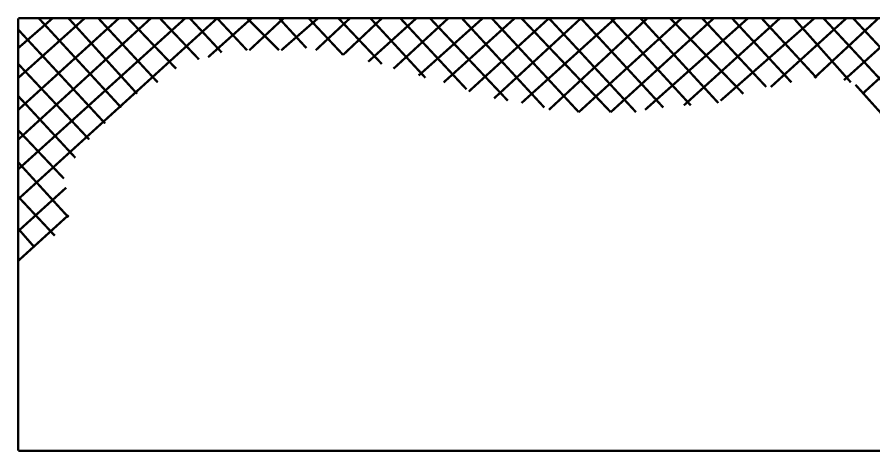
# Model space of a CAD drawing. Header units: metres. Extents: x -593 to 248, y 430 to 1024.
# Drawn here: x -267.8 to -251.92, y 613.47 to 621.52 of the extents above; entities that cross this region are included whole.
import ezdxf

# ---------------------------------------------------------------- set-up
doc = ezdxf.new("R2010")
doc.units = ezdxf.units.M
doc.header["$MEASUREMENT"] = 0
doc.layers.add('C00-00-00-BLACK', color=7, linetype='Continuous')

msp = doc.modelspace()

# ---------------------------------------------------------------- linework, layer by layer
at = {"layer": 'C00-00-00-BLACK', "const_width": 0.0423}
for points in [[(-267.778, 613.492), (-267.778, 621.504)], [(-251.155, 621.504), (-267.778, 621.504)], [(-267.778, 619.808), (-265.913, 621.504)], [(-267.778, 620.4), (-266.548, 621.504)], [(-267.778, 620.953), (-267.143, 621.504)], [(-267.778, 619.258), (-265.32, 621.504)], [(-267.778, 618.707), (-264.684, 621.504)], [(-267.778, 618.154), (-264.091, 621.504)], [(-265.871, 619.85), (-267.398, 621.504)], [(-265.575, 620.104), (-266.847, 621.504)], [(-265.193, 620.316), (-266.294, 621.504)], [(-264.853, 620.57), (-265.745, 621.504)], [(-264.429, 620.742), (-265.152, 621.504)], [(-264.006, 620.869), (-264.598, 621.504)], [(-264.259, 620.783), (-263.453, 621.504)], [(-263.537, 620.911), (-264.091, 621.504)], [(-262.944, 620.911), (-263.537, 621.504)], [(-263.496, 620.911), (-262.86, 621.504)], [(-262.437, 620.953), (-262.944, 621.504)], [(-262.903, 620.911), (-262.222, 621.504)], [(-261.757, 620.826), (-262.394, 621.504)], [(-262.265, 620.911), (-261.63, 621.504)], [(-261.037, 620.656), (-261.842, 621.504)], [(-261.757, 620.826), (-261.037, 621.504)], [(-261.291, 620.699), (-260.399, 621.504)], [(-260.23, 620.4), (-261.249, 621.504)], [(-260.822, 620.57), (-259.807, 621.504)], [(-259.468, 620.188), (-260.695, 621.504)], [(-260.356, 620.443), (-259.169, 621.504)], [(-258.703, 619.977), (-260.145, 621.504)], [(-259.892, 620.316), (-258.576, 621.504)], [(-258.026, 619.85), (-259.553, 621.504)], [(-259.426, 620.147), (-257.94, 621.504)], [(-257.388, 619.765), (-259, 621.504)], [(-258.958, 620.02), (-257.347, 621.504)], [(-258.449, 619.934), (-256.711, 621.504)], [(-256.795, 619.765), (-258.449, 621.504)], [(-257.94, 619.808), (-256.116, 621.504)], [(-256.327, 619.765), (-257.94, 621.504)], [(-257.388, 619.765), (-255.481, 621.504)], [(-255.82, 619.85), (-257.347, 621.504)], [(-256.795, 619.765), (-254.886, 621.504)], [(-255.311, 619.891), (-256.795, 621.504)], [(-254.8, 619.934), (-256.243, 621.504)], [(-256.158, 619.808), (-254.251, 621.504)], [(-254.336, 620.104), (-255.693, 621.504)], [(-255.438, 619.891), (-253.658, 621.504)], [(-253.911, 620.231), (-255.099, 621.504)], [(-254.759, 619.977), (-253.02, 621.504)], [(-253.444, 620.316), (-254.546, 621.504)], [(-252.978, 620.4), (-253.997, 621.504)], [(-253.827, 620.231), (-252.427, 621.504)], [(-252.343, 620.316), (-253.401, 621.504)], [(-253.02, 620.4), (-251.832, 621.504)], [(-251.155, 619.681), (-252.85, 621.504)], [(-252.47, 620.358), (-251.197, 621.504)], [(-251.155, 620.273), (-252.3, 621.504)], [(-266.168, 619.554), (-267.778, 621.292)], [(-252.128, 620.104), (-251.155, 620.995)], [(-266.464, 619.258), (-267.778, 620.656)], [(-251.155, 619.046), (-252.258, 620.273)], [(-266.72, 618.919), (-267.778, 620.061)], [(-266.933, 618.534), (-267.778, 619.427)], [(-266.847, 617.815), (-267.778, 618.833)], [(-267.778, 617.561), (-266.89, 618.366)], [(-267.102, 617.476), (-267.778, 618.197)], [(-267.778, 617.011), (-266.847, 617.858)], [(-267.482, 617.265), (-267.778, 617.604)], [(-251.155, 613.492), (-267.778, 613.492)]]:
    msp.add_lwpolyline(points, dxfattribs=at)

doc.saveas('drawing.dxf')
